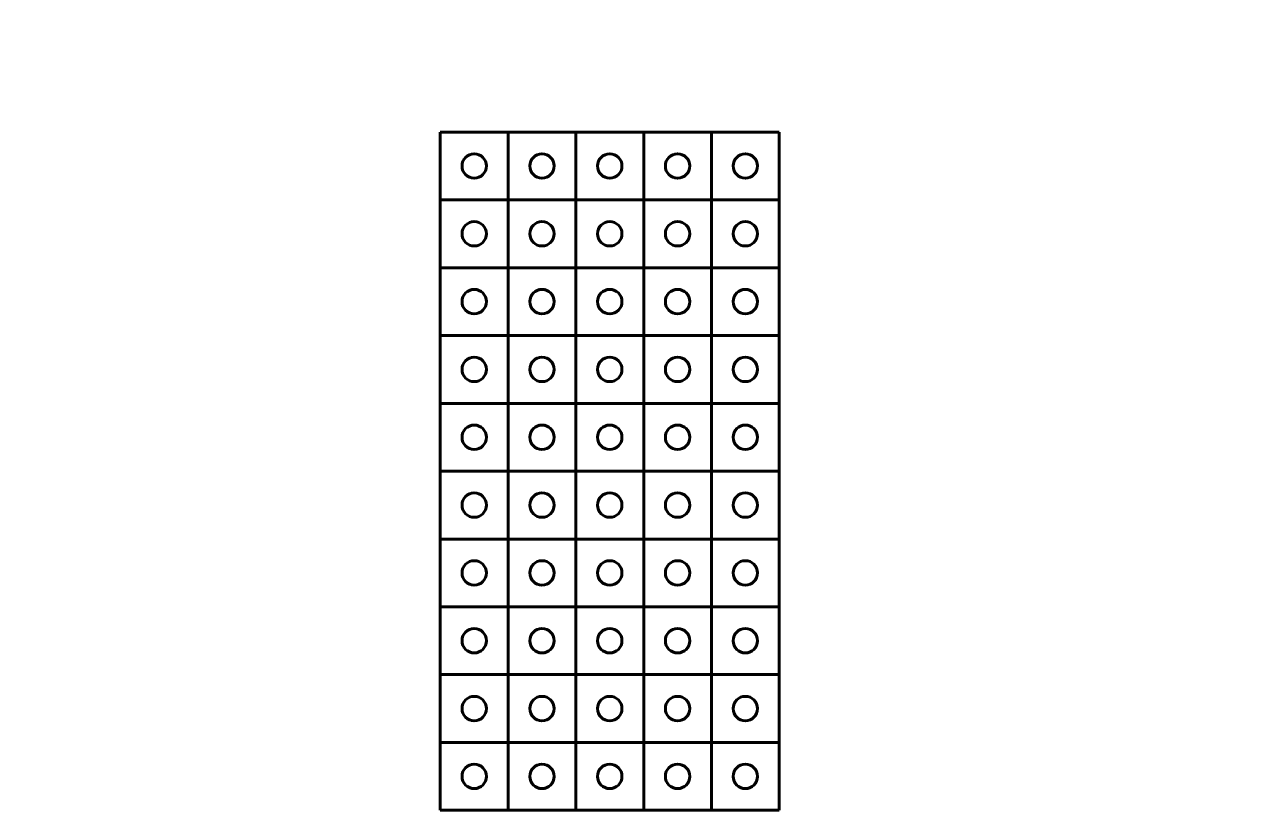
# Model space of a CAD drawing. Header units: millimetres. Extents: x -1927 to 2668, y -5887 to -3281.
# Drawn here: x -1927 to -1016, y -5753 to -5174 of the extents above; entities that cross this region are included whole.
import ezdxf

# ---------------------------------------------------------------- set-up
doc = ezdxf.new("R2010")
doc.units = ezdxf.units.MM
doc.linetypes.add('K5LT_BASIC', pattern=[0])

# ---------------------------------------------------------------- blocks, each defined once
blk = doc.blocks.new('U550')
at = {"color": 150, "linetype": 'K5LT_BASIC', "lineweight": 60, "true_color": 0x0080ff}
for p, q in [((-1370.56, -5252.96), (-1620.56, -5252.96)), ((-1620.56, -5252.96), (-1620.56, -5752.96)), ((-1370.56, -5752.96), (-1370.56, -5252.96)), ((-1620.56, -5752.96), (-1370.56, -5752.96))]:
    blk.add_line(p, q, dxfattribs=at)
blk = doc.blocks.new('U551')
at = {"color": 150, "linetype": 'K5LT_BASIC', "lineweight": 60, "true_color": 0x0080ff}
for p, q in [((-1570.56, -5702.96), (-1620.56, -5702.96)), ((-1620.56, -5702.96), (-1620.56, -5752.96)), ((-1570.56, -5752.96), (-1570.56, -5702.96)), ((-1620.56, -5752.96), (-1570.56, -5752.96))]:
    blk.add_line(p, q, dxfattribs=at)
blk = doc.blocks.new('U552')
at = {"color": 150, "linetype": 'K5LT_BASIC', "lineweight": 60, "true_color": 0x0080ff}
for p, q in [((-1570.56, -5652.96), (-1620.56, -5652.96)), ((-1620.56, -5652.96), (-1620.56, -5702.96)), ((-1570.56, -5702.96), (-1570.56, -5652.96)), ((-1620.56, -5702.96), (-1570.56, -5702.96))]:
    blk.add_line(p, q, dxfattribs=at)
blk = doc.blocks.new('U553')
at = {"color": 150, "linetype": 'K5LT_BASIC', "lineweight": 60, "true_color": 0x0080ff}
for p, q in [((-1570.56, -5602.96), (-1620.56, -5602.96)), ((-1620.56, -5602.96), (-1620.56, -5652.96)), ((-1570.56, -5652.96), (-1570.56, -5602.96)), ((-1620.56, -5652.96), (-1570.56, -5652.96))]:
    blk.add_line(p, q, dxfattribs=at)
blk = doc.blocks.new('U554')
at = {"color": 150, "linetype": 'K5LT_BASIC', "lineweight": 60, "true_color": 0x0080ff}
for p, q in [((-1570.56, -5552.96), (-1620.56, -5552.96)), ((-1620.56, -5552.96), (-1620.56, -5602.96)), ((-1570.56, -5602.96), (-1570.56, -5552.96)), ((-1620.56, -5602.96), (-1570.56, -5602.96))]:
    blk.add_line(p, q, dxfattribs=at)
blk = doc.blocks.new('U555')
at = {"color": 150, "linetype": 'K5LT_BASIC', "lineweight": 60, "true_color": 0x0080ff}
for p, q in [((-1570.56, -5502.96), (-1620.56, -5502.96)), ((-1620.56, -5502.96), (-1620.56, -5552.96)), ((-1570.56, -5552.96), (-1570.56, -5502.96)), ((-1620.56, -5552.96), (-1570.56, -5552.96))]:
    blk.add_line(p, q, dxfattribs=at)
blk = doc.blocks.new('U556')
at = {"color": 150, "linetype": 'K5LT_BASIC', "lineweight": 60, "true_color": 0x0080ff}
for p, q in [((-1570.56, -5452.96), (-1620.56, -5452.96)), ((-1620.56, -5452.96), (-1620.56, -5502.96)), ((-1570.56, -5502.96), (-1570.56, -5452.96)), ((-1620.56, -5502.96), (-1570.56, -5502.96))]:
    blk.add_line(p, q, dxfattribs=at)
blk = doc.blocks.new('U557')
at = {"color": 150, "linetype": 'K5LT_BASIC', "lineweight": 60, "true_color": 0x0080ff}
for p, q in [((-1570.56, -5402.96), (-1620.56, -5402.96)), ((-1620.56, -5402.96), (-1620.56, -5452.96)), ((-1570.56, -5452.96), (-1570.56, -5402.96)), ((-1620.56, -5452.96), (-1570.56, -5452.96))]:
    blk.add_line(p, q, dxfattribs=at)
blk = doc.blocks.new('U558')
at = {"color": 150, "linetype": 'K5LT_BASIC', "lineweight": 60, "true_color": 0x0080ff}
for p, q in [((-1570.56, -5352.96), (-1620.56, -5352.96)), ((-1620.56, -5352.96), (-1620.56, -5402.96)), ((-1570.56, -5402.96), (-1570.56, -5352.96)), ((-1620.56, -5402.96), (-1570.56, -5402.96))]:
    blk.add_line(p, q, dxfattribs=at)
blk = doc.blocks.new('U559')
at = {"color": 150, "linetype": 'K5LT_BASIC', "lineweight": 60, "true_color": 0x0080ff}
for p, q in [((-1570.56, -5302.96), (-1620.56, -5302.96)), ((-1620.56, -5302.96), (-1620.56, -5352.96)), ((-1570.56, -5352.96), (-1570.56, -5302.96)), ((-1620.56, -5352.96), (-1570.56, -5352.96))]:
    blk.add_line(p, q, dxfattribs=at)
blk = doc.blocks.new('U560')
at = {"color": 150, "linetype": 'K5LT_BASIC', "lineweight": 60, "true_color": 0x0080ff}
for p, q in [((-1570.56, -5252.96), (-1620.56, -5252.96)), ((-1620.56, -5252.96), (-1620.56, -5302.96)), ((-1570.56, -5302.96), (-1570.56, -5252.96)), ((-1620.56, -5302.96), (-1570.56, -5302.96))]:
    blk.add_line(p, q, dxfattribs=at)
blk = doc.blocks.new('U561')
at = {"color": 150, "linetype": 'K5LT_BASIC', "lineweight": 60, "true_color": 0x0080ff}
for p, q in [((-1520.56, -5702.96), (-1570.56, -5702.96)), ((-1570.56, -5702.96), (-1570.56, -5752.96)), ((-1520.56, -5752.96), (-1520.56, -5702.96)), ((-1570.56, -5752.96), (-1520.56, -5752.96))]:
    blk.add_line(p, q, dxfattribs=at)
blk = doc.blocks.new('U562')
at = {"color": 150, "linetype": 'K5LT_BASIC', "lineweight": 60, "true_color": 0x0080ff}
for p, q in [((-1520.56, -5652.96), (-1570.56, -5652.96)), ((-1570.56, -5652.96), (-1570.56, -5702.96)), ((-1520.56, -5702.96), (-1520.56, -5652.96)), ((-1570.56, -5702.96), (-1520.56, -5702.96))]:
    blk.add_line(p, q, dxfattribs=at)
blk = doc.blocks.new('U563')
at = {"color": 150, "linetype": 'K5LT_BASIC', "lineweight": 60, "true_color": 0x0080ff}
for p, q in [((-1520.56, -5602.96), (-1570.56, -5602.96)), ((-1570.56, -5602.96), (-1570.56, -5652.96)), ((-1520.56, -5652.96), (-1520.56, -5602.96)), ((-1570.56, -5652.96), (-1520.56, -5652.96))]:
    blk.add_line(p, q, dxfattribs=at)
blk = doc.blocks.new('U564')
at = {"color": 150, "linetype": 'K5LT_BASIC', "lineweight": 60, "true_color": 0x0080ff}
for p, q in [((-1520.56, -5552.96), (-1570.56, -5552.96)), ((-1570.56, -5552.96), (-1570.56, -5602.96)), ((-1520.56, -5602.96), (-1520.56, -5552.96)), ((-1570.56, -5602.96), (-1520.56, -5602.96))]:
    blk.add_line(p, q, dxfattribs=at)
blk = doc.blocks.new('U565')
at = {"color": 150, "linetype": 'K5LT_BASIC', "lineweight": 60, "true_color": 0x0080ff}
for p, q in [((-1520.56, -5502.96), (-1570.56, -5502.96)), ((-1570.56, -5502.96), (-1570.56, -5552.96)), ((-1520.56, -5552.96), (-1520.56, -5502.96)), ((-1570.56, -5552.96), (-1520.56, -5552.96))]:
    blk.add_line(p, q, dxfattribs=at)
blk = doc.blocks.new('U566')
at = {"color": 150, "linetype": 'K5LT_BASIC', "lineweight": 60, "true_color": 0x0080ff}
for p, q in [((-1520.56, -5452.96), (-1570.56, -5452.96)), ((-1570.56, -5452.96), (-1570.56, -5502.96)), ((-1520.56, -5502.96), (-1520.56, -5452.96)), ((-1570.56, -5502.96), (-1520.56, -5502.96))]:
    blk.add_line(p, q, dxfattribs=at)
blk = doc.blocks.new('U567')
at = {"color": 150, "linetype": 'K5LT_BASIC', "lineweight": 60, "true_color": 0x0080ff}
for p, q in [((-1520.56, -5402.96), (-1570.56, -5402.96)), ((-1570.56, -5402.96), (-1570.56, -5452.96)), ((-1520.56, -5452.96), (-1520.56, -5402.96)), ((-1570.56, -5452.96), (-1520.56, -5452.96))]:
    blk.add_line(p, q, dxfattribs=at)
blk = doc.blocks.new('U568')
at = {"color": 150, "linetype": 'K5LT_BASIC', "lineweight": 60, "true_color": 0x0080ff}
for p, q in [((-1520.56, -5352.96), (-1570.56, -5352.96)), ((-1570.56, -5352.96), (-1570.56, -5402.96)), ((-1520.56, -5402.96), (-1520.56, -5352.96)), ((-1570.56, -5402.96), (-1520.56, -5402.96))]:
    blk.add_line(p, q, dxfattribs=at)
blk = doc.blocks.new('U569')
at = {"color": 150, "linetype": 'K5LT_BASIC', "lineweight": 60, "true_color": 0x0080ff}
for p, q in [((-1520.56, -5302.96), (-1570.56, -5302.96)), ((-1570.56, -5302.96), (-1570.56, -5352.96)), ((-1520.56, -5352.96), (-1520.56, -5302.96)), ((-1570.56, -5352.96), (-1520.56, -5352.96))]:
    blk.add_line(p, q, dxfattribs=at)
blk = doc.blocks.new('U570')
at = {"color": 150, "linetype": 'K5LT_BASIC', "lineweight": 60, "true_color": 0x0080ff}
for p, q in [((-1520.56, -5252.96), (-1570.56, -5252.96)), ((-1570.56, -5252.96), (-1570.56, -5302.96)), ((-1520.56, -5302.96), (-1520.56, -5252.96)), ((-1570.56, -5302.96), (-1520.56, -5302.96))]:
    blk.add_line(p, q, dxfattribs=at)
blk = doc.blocks.new('U571')
at = {"color": 150, "linetype": 'K5LT_BASIC', "lineweight": 60, "true_color": 0x0080ff}
for p, q in [((-1470.56, -5702.96), (-1520.56, -5702.96)), ((-1520.56, -5702.96), (-1520.56, -5752.96)), ((-1470.56, -5752.96), (-1470.56, -5702.96)), ((-1520.56, -5752.96), (-1470.56, -5752.96))]:
    blk.add_line(p, q, dxfattribs=at)
blk = doc.blocks.new('U572')
at = {"color": 150, "linetype": 'K5LT_BASIC', "lineweight": 60, "true_color": 0x0080ff}
for p, q in [((-1470.56, -5652.96), (-1520.56, -5652.96)), ((-1520.56, -5652.96), (-1520.56, -5702.96)), ((-1470.56, -5702.96), (-1470.56, -5652.96)), ((-1520.56, -5702.96), (-1470.56, -5702.96))]:
    blk.add_line(p, q, dxfattribs=at)
blk = doc.blocks.new('U573')
at = {"color": 150, "linetype": 'K5LT_BASIC', "lineweight": 60, "true_color": 0x0080ff}
for p, q in [((-1470.56, -5602.96), (-1520.56, -5602.96)), ((-1520.56, -5602.96), (-1520.56, -5652.96)), ((-1470.56, -5652.96), (-1470.56, -5602.96)), ((-1520.56, -5652.96), (-1470.56, -5652.96))]:
    blk.add_line(p, q, dxfattribs=at)
blk = doc.blocks.new('U574')
at = {"color": 150, "linetype": 'K5LT_BASIC', "lineweight": 60, "true_color": 0x0080ff}
for p, q in [((-1470.56, -5552.96), (-1520.56, -5552.96)), ((-1520.56, -5552.96), (-1520.56, -5602.96)), ((-1470.56, -5602.96), (-1470.56, -5552.96)), ((-1520.56, -5602.96), (-1470.56, -5602.96))]:
    blk.add_line(p, q, dxfattribs=at)
blk = doc.blocks.new('U575')
at = {"color": 150, "linetype": 'K5LT_BASIC', "lineweight": 60, "true_color": 0x0080ff}
for p, q in [((-1470.56, -5502.96), (-1520.56, -5502.96)), ((-1520.56, -5502.96), (-1520.56, -5552.96)), ((-1470.56, -5552.96), (-1470.56, -5502.96)), ((-1520.56, -5552.96), (-1470.56, -5552.96))]:
    blk.add_line(p, q, dxfattribs=at)
blk = doc.blocks.new('U576')
at = {"color": 150, "linetype": 'K5LT_BASIC', "lineweight": 60, "true_color": 0x0080ff}
for p, q in [((-1470.56, -5452.96), (-1520.56, -5452.96)), ((-1520.56, -5452.96), (-1520.56, -5502.96)), ((-1470.56, -5502.96), (-1470.56, -5452.96)), ((-1520.56, -5502.96), (-1470.56, -5502.96))]:
    blk.add_line(p, q, dxfattribs=at)
blk = doc.blocks.new('U577')
at = {"color": 150, "linetype": 'K5LT_BASIC', "lineweight": 60, "true_color": 0x0080ff}
for p, q in [((-1470.56, -5402.96), (-1520.56, -5402.96)), ((-1520.56, -5402.96), (-1520.56, -5452.96)), ((-1470.56, -5452.96), (-1470.56, -5402.96)), ((-1520.56, -5452.96), (-1470.56, -5452.96))]:
    blk.add_line(p, q, dxfattribs=at)
blk = doc.blocks.new('U578')
at = {"color": 150, "linetype": 'K5LT_BASIC', "lineweight": 60, "true_color": 0x0080ff}
for p, q in [((-1470.56, -5352.96), (-1520.56, -5352.96)), ((-1520.56, -5352.96), (-1520.56, -5402.96)), ((-1470.56, -5402.96), (-1470.56, -5352.96)), ((-1520.56, -5402.96), (-1470.56, -5402.96))]:
    blk.add_line(p, q, dxfattribs=at)
blk = doc.blocks.new('U579')
at = {"color": 150, "linetype": 'K5LT_BASIC', "lineweight": 60, "true_color": 0x0080ff}
for p, q in [((-1470.56, -5302.96), (-1520.56, -5302.96)), ((-1520.56, -5302.96), (-1520.56, -5352.96)), ((-1470.56, -5352.96), (-1470.56, -5302.96)), ((-1520.56, -5352.96), (-1470.56, -5352.96))]:
    blk.add_line(p, q, dxfattribs=at)
blk = doc.blocks.new('U580')
at = {"color": 150, "linetype": 'K5LT_BASIC', "lineweight": 60, "true_color": 0x0080ff}
for p, q in [((-1470.56, -5252.96), (-1520.56, -5252.96)), ((-1520.56, -5252.96), (-1520.56, -5302.96)), ((-1470.56, -5302.96), (-1470.56, -5252.96)), ((-1520.56, -5302.96), (-1470.56, -5302.96))]:
    blk.add_line(p, q, dxfattribs=at)
blk = doc.blocks.new('U581')
at = {"color": 150, "linetype": 'K5LT_BASIC', "lineweight": 60, "true_color": 0x0080ff}
for p, q in [((-1420.56, -5702.96), (-1470.56, -5702.96)), ((-1470.56, -5702.96), (-1470.56, -5752.96)), ((-1420.56, -5752.96), (-1420.56, -5702.96)), ((-1470.56, -5752.96), (-1420.56, -5752.96))]:
    blk.add_line(p, q, dxfattribs=at)
blk = doc.blocks.new('U582')
at = {"color": 150, "linetype": 'K5LT_BASIC', "lineweight": 60, "true_color": 0x0080ff}
for p, q in [((-1420.56, -5652.96), (-1470.56, -5652.96)), ((-1470.56, -5652.96), (-1470.56, -5702.96)), ((-1420.56, -5702.96), (-1420.56, -5652.96)), ((-1470.56, -5702.96), (-1420.56, -5702.96))]:
    blk.add_line(p, q, dxfattribs=at)
blk = doc.blocks.new('U583')
at = {"color": 150, "linetype": 'K5LT_BASIC', "lineweight": 60, "true_color": 0x0080ff}
for p, q in [((-1420.56, -5602.96), (-1470.56, -5602.96)), ((-1470.56, -5602.96), (-1470.56, -5652.96)), ((-1420.56, -5652.96), (-1420.56, -5602.96)), ((-1470.56, -5652.96), (-1420.56, -5652.96))]:
    blk.add_line(p, q, dxfattribs=at)
blk = doc.blocks.new('U584')
at = {"color": 150, "linetype": 'K5LT_BASIC', "lineweight": 60, "true_color": 0x0080ff}
for p, q in [((-1420.56, -5552.96), (-1470.56, -5552.96)), ((-1470.56, -5552.96), (-1470.56, -5602.96)), ((-1420.56, -5602.96), (-1420.56, -5552.96)), ((-1470.56, -5602.96), (-1420.56, -5602.96))]:
    blk.add_line(p, q, dxfattribs=at)
blk = doc.blocks.new('U585')
at = {"color": 150, "linetype": 'K5LT_BASIC', "lineweight": 60, "true_color": 0x0080ff}
for p, q in [((-1420.56, -5502.96), (-1470.56, -5502.96)), ((-1470.56, -5502.96), (-1470.56, -5552.96)), ((-1420.56, -5552.96), (-1420.56, -5502.96)), ((-1470.56, -5552.96), (-1420.56, -5552.96))]:
    blk.add_line(p, q, dxfattribs=at)
blk = doc.blocks.new('U586')
at = {"color": 150, "linetype": 'K5LT_BASIC', "lineweight": 60, "true_color": 0x0080ff}
for p, q in [((-1420.56, -5452.96), (-1470.56, -5452.96)), ((-1470.56, -5452.96), (-1470.56, -5502.96)), ((-1420.56, -5502.96), (-1420.56, -5452.96)), ((-1470.56, -5502.96), (-1420.56, -5502.96))]:
    blk.add_line(p, q, dxfattribs=at)
blk = doc.blocks.new('U587')
at = {"color": 150, "linetype": 'K5LT_BASIC', "lineweight": 60, "true_color": 0x0080ff}
for p, q in [((-1420.56, -5402.96), (-1470.56, -5402.96)), ((-1470.56, -5402.96), (-1470.56, -5452.96)), ((-1420.56, -5452.96), (-1420.56, -5402.96)), ((-1470.56, -5452.96), (-1420.56, -5452.96))]:
    blk.add_line(p, q, dxfattribs=at)
blk = doc.blocks.new('U588')
at = {"color": 150, "linetype": 'K5LT_BASIC', "lineweight": 60, "true_color": 0x0080ff}
for p, q in [((-1420.56, -5352.96), (-1470.56, -5352.96)), ((-1470.56, -5352.96), (-1470.56, -5402.96)), ((-1420.56, -5402.96), (-1420.56, -5352.96)), ((-1470.56, -5402.96), (-1420.56, -5402.96))]:
    blk.add_line(p, q, dxfattribs=at)
blk = doc.blocks.new('U589')
at = {"color": 150, "linetype": 'K5LT_BASIC', "lineweight": 60, "true_color": 0x0080ff}
for p, q in [((-1420.56, -5302.96), (-1470.56, -5302.96)), ((-1470.56, -5302.96), (-1470.56, -5352.96)), ((-1420.56, -5352.96), (-1420.56, -5302.96)), ((-1470.56, -5352.96), (-1420.56, -5352.96))]:
    blk.add_line(p, q, dxfattribs=at)
blk = doc.blocks.new('U590')
at = {"color": 150, "linetype": 'K5LT_BASIC', "lineweight": 60, "true_color": 0x0080ff}
for p, q in [((-1420.56, -5252.96), (-1470.56, -5252.96)), ((-1470.56, -5252.96), (-1470.56, -5302.96)), ((-1420.56, -5302.96), (-1420.56, -5252.96)), ((-1470.56, -5302.96), (-1420.56, -5302.96))]:
    blk.add_line(p, q, dxfattribs=at)
blk = doc.blocks.new('U591')
at = {"color": 150, "linetype": 'K5LT_BASIC', "lineweight": 60, "true_color": 0x0080ff}
for p, q in [((-1370.56, -5702.96), (-1420.56, -5702.96)), ((-1420.56, -5702.96), (-1420.56, -5752.96)), ((-1370.56, -5752.96), (-1370.56, -5702.96)), ((-1420.56, -5752.96), (-1370.56, -5752.96))]:
    blk.add_line(p, q, dxfattribs=at)
blk = doc.blocks.new('U592')
at = {"color": 150, "linetype": 'K5LT_BASIC', "lineweight": 60, "true_color": 0x0080ff}
for p, q in [((-1370.56, -5652.96), (-1420.56, -5652.96)), ((-1420.56, -5652.96), (-1420.56, -5702.96)), ((-1370.56, -5702.96), (-1370.56, -5652.96)), ((-1420.56, -5702.96), (-1370.56, -5702.96))]:
    blk.add_line(p, q, dxfattribs=at)
blk = doc.blocks.new('U593')
at = {"color": 150, "linetype": 'K5LT_BASIC', "lineweight": 60, "true_color": 0x0080ff}
for p, q in [((-1370.56, -5602.96), (-1420.56, -5602.96)), ((-1420.56, -5602.96), (-1420.56, -5652.96)), ((-1370.56, -5652.96), (-1370.56, -5602.96)), ((-1420.56, -5652.96), (-1370.56, -5652.96))]:
    blk.add_line(p, q, dxfattribs=at)
blk = doc.blocks.new('U594')
at = {"color": 150, "linetype": 'K5LT_BASIC', "lineweight": 60, "true_color": 0x0080ff}
for p, q in [((-1370.56, -5552.96), (-1420.56, -5552.96)), ((-1420.56, -5552.96), (-1420.56, -5602.96)), ((-1370.56, -5602.96), (-1370.56, -5552.96)), ((-1420.56, -5602.96), (-1370.56, -5602.96))]:
    blk.add_line(p, q, dxfattribs=at)
blk = doc.blocks.new('U595')
at = {"color": 150, "linetype": 'K5LT_BASIC', "lineweight": 60, "true_color": 0x0080ff}
for p, q in [((-1370.56, -5502.96), (-1420.56, -5502.96)), ((-1420.56, -5502.96), (-1420.56, -5552.96)), ((-1370.56, -5552.96), (-1370.56, -5502.96)), ((-1420.56, -5552.96), (-1370.56, -5552.96))]:
    blk.add_line(p, q, dxfattribs=at)
blk = doc.blocks.new('U596')
at = {"color": 150, "linetype": 'K5LT_BASIC', "lineweight": 60, "true_color": 0x0080ff}
for p, q in [((-1370.56, -5452.96), (-1420.56, -5452.96)), ((-1420.56, -5452.96), (-1420.56, -5502.96)), ((-1370.56, -5502.96), (-1370.56, -5452.96)), ((-1420.56, -5502.96), (-1370.56, -5502.96))]:
    blk.add_line(p, q, dxfattribs=at)
blk = doc.blocks.new('U597')
at = {"color": 150, "linetype": 'K5LT_BASIC', "lineweight": 60, "true_color": 0x0080ff}
for p, q in [((-1370.56, -5402.96), (-1420.56, -5402.96)), ((-1420.56, -5402.96), (-1420.56, -5452.96)), ((-1370.56, -5452.96), (-1370.56, -5402.96)), ((-1420.56, -5452.96), (-1370.56, -5452.96))]:
    blk.add_line(p, q, dxfattribs=at)
blk = doc.blocks.new('U598')
at = {"color": 150, "linetype": 'K5LT_BASIC', "lineweight": 60, "true_color": 0x0080ff}
for p, q in [((-1370.56, -5352.96), (-1420.56, -5352.96)), ((-1420.56, -5352.96), (-1420.56, -5402.96)), ((-1370.56, -5402.96), (-1370.56, -5352.96)), ((-1420.56, -5402.96), (-1370.56, -5402.96))]:
    blk.add_line(p, q, dxfattribs=at)
blk = doc.blocks.new('U599')
at = {"color": 150, "linetype": 'K5LT_BASIC', "lineweight": 60, "true_color": 0x0080ff}
for p, q in [((-1370.56, -5302.96), (-1420.56, -5302.96)), ((-1420.56, -5302.96), (-1420.56, -5352.96)), ((-1370.56, -5352.96), (-1370.56, -5302.96)), ((-1420.56, -5352.96), (-1370.56, -5352.96))]:
    blk.add_line(p, q, dxfattribs=at)
blk = doc.blocks.new('U600')
at = {"color": 150, "linetype": 'K5LT_BASIC', "lineweight": 60, "true_color": 0x0080ff}
for p, q in [((-1370.56, -5252.96), (-1420.56, -5252.96)), ((-1420.56, -5252.96), (-1420.56, -5302.96)), ((-1370.56, -5302.96), (-1370.56, -5252.96)), ((-1420.56, -5302.96), (-1370.56, -5302.96))]:
    blk.add_line(p, q, dxfattribs=at)

msp = doc.modelspace()

# ---------------------------------------------------------------- linework, layer by layer
at = {"color": 150, "linetype": 'K5LT_BASIC', "lineweight": 60, "true_color": 0x0080ff}
for centre in [(-1595.56, -5277.96), (-1545.56, -5277.96), (-1495.56, -5277.96), (-1445.56, -5277.96), (-1395.56, -5277.96), (-1595.56, -5327.96), (-1545.56, -5327.96), (-1495.56, -5327.96), (-1445.56, -5327.96), (-1395.56, -5327.96), (-1595.56, -5377.96), (-1545.56, -5377.96), (-1495.56, -5377.96), (-1445.56, -5377.96), (-1395.56, -5377.96), (-1595.56, -5427.96), (-1545.56, -5427.96), (-1495.56, -5427.96), (-1445.56, -5427.96), (-1395.56, -5427.96), (-1595.56, -5477.96), (-1545.56, -5477.96), (-1495.56, -5477.96), (-1445.56, -5477.96), (-1395.56, -5477.96), (-1595.56, -5527.96), (-1545.56, -5527.96), (-1495.56, -5527.96), (-1445.56, -5527.96), (-1395.56, -5527.96), (-1595.56, -5577.96), (-1545.56, -5577.96), (-1495.56, -5577.96), (-1445.56, -5577.96), (-1395.56, -5577.96), (-1595.56, -5627.96), (-1545.56, -5627.96), (-1495.56, -5627.96), (-1445.56, -5627.96), (-1395.56, -5627.96), (-1595.56, -5677.96), (-1545.56, -5677.96), (-1495.56, -5677.96), (-1445.56, -5677.96), (-1395.56, -5677.96), (-1595.56, -5727.96), (-1545.56, -5727.96), (-1495.56, -5727.96), (-1445.56, -5727.96), (-1395.56, -5727.96)]:
    msp.add_circle(centre, 9, dxfattribs=at)

# ---------------------------------------------------------------- block references
for name in ['U550', 'U560', 'U570', 'U580', 'U590', 'U600', 'U559', 'U569', 'U579', 'U589', 'U599', 'U558', 'U568', 'U578', 'U588', 'U598', 'U557', 'U567', 'U577', 'U587', 'U597', 'U556', 'U566', 'U576', 'U586', 'U596', 'U555', 'U565', 'U575', 'U585', 'U595', 'U554', 'U564', 'U574', 'U584', 'U594', 'U553', 'U563', 'U573', 'U583', 'U593', 'U552', 'U562', 'U572', 'U582', 'U592', 'U551', 'U561', 'U571', 'U581', 'U591']:
    msp.add_blockref(name, (0, 0))

doc.saveas('drawing.dxf')
